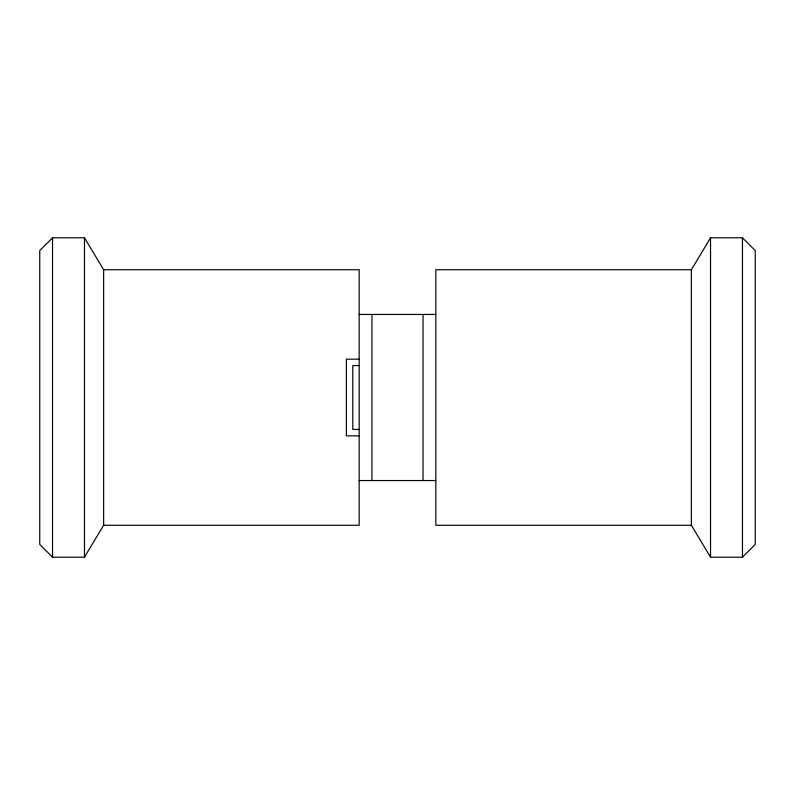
<?xml version="1.0" encoding="UTF-8"?>
<svg xmlns="http://www.w3.org/2000/svg" width="795" height="795" viewBox="0 0 795 795"><rect width="100%" height="100%" fill="white"/><g stroke="black" fill="none" stroke-linecap="round" stroke-linejoin="round"><path stroke-width="1.19" d="M84.469 557.206L103.638 525.266L103.638 269.734L84.469 237.794L52.53 237.794L39.75 250.564L39.75 544.436L52.53 557.206L84.469 557.206L84.469 237.794M691.362 269.734L710.531 237.794L742.47 237.794L755.25 250.564L755.25 544.436L742.47 557.206L710.531 557.206L691.362 525.266L691.362 269.734L435.829 269.734L435.829 525.266L691.362 525.266M103.638 269.734L359.171 269.734L359.171 525.266L103.638 525.266M359.171 314.452L435.829 314.452M359.171 359.171L346.391 359.171L346.391 435.829L359.171 435.829M359.171 365.561L352.781 365.561L352.781 429.439L359.171 429.439M359.171 480.548L435.829 480.548M742.47 237.794L742.47 557.206M710.531 237.794L710.531 557.206M423.049 314.452L423.049 480.548M371.951 314.452L371.951 480.548M52.53 237.794L52.53 557.206"/></g></svg>
